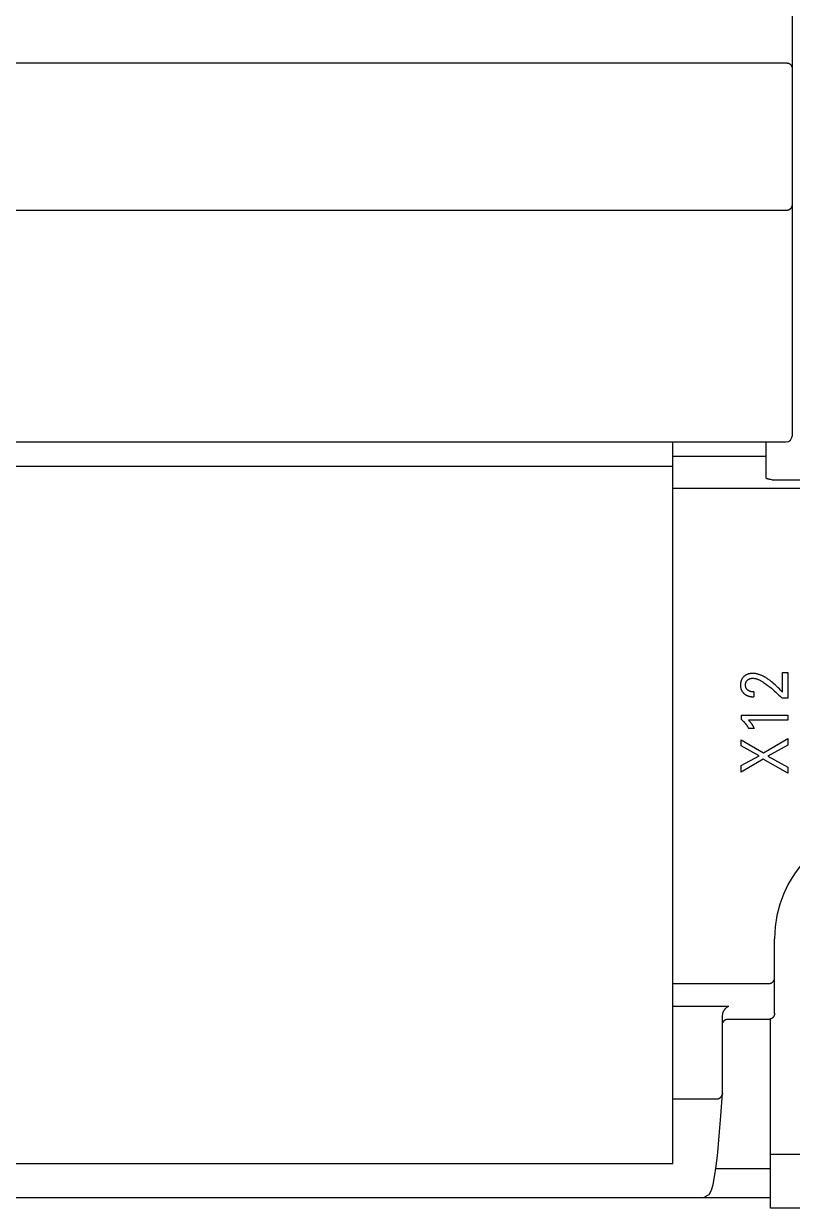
# Model space of a CAD drawing. Extents: x 867151 to 1787449, y -2071112 to -1028603.
# Drawn here: x 871131.62 to 871158.05, y -1032707.8 to -1032667.04 of the extents above; entities that cross this region are included whole.
import ezdxf

# ---------------------------------------------------------------- set-up
doc = ezdxf.new("R2010")
doc.units = 0
doc.header["$LTSCALE"] = 4
doc.header["$MEASUREMENT"] = 0
doc.layers.get('0').update_dxf_attribs({"linetype": 'CONTINUOUS'})
doc.layers.add('20000_FRONT_O', color=7, linetype='CONTINUOUS')

# ---------------------------------------------------------------- blocks, each defined once
blk = doc.blocks.new('CPU')
at = {"layer": '20000_FRONT_O', "color": 7, "linetype": 'Continuous'}
for p, q in [((82781.558, 11069.993), (82781.558, 11019.393)), ((82781.358, 11032.218), (82744.058, 11032.218)), ((82781.358, 11027.152), (82744.058, 11027.152)), ((82744.058, 11019.193), (82781.358, 11019.193)), ((82777.461, 10994.354), (82777.461, 11019.193)), ((82780.658, 11019.193), (82780.658, 11017.948)), ((82780.658, 11018.693), (82777.461, 11018.693)), ((82777.461, 11018.341), (82754.455, 11018.341)), ((82780.858, 11017.888), (82781.858, 11017.888)), ((82777.461, 11017.598), (82781.859, 11017.598)), ((82781.233, 11010.578), (82781.233, 11011.253)), ((82781.233, 11011.253), (82781.408, 11011.253)), ((82781.408, 11011.253), (82781.408, 11010.37)), ((82780.24, 11010.588), (82780.24, 11010.422)), ((82781.408, 11010.37), (82781.216, 11010.37)), ((82779.817, 11009.64), (82779.817, 11009.785)), ((82779.817, 11009.785), (82781.408, 11009.785)), ((82781.408, 11009.785), (82781.408, 11009.613)), ((82780.263, 11009.333), (82780.063, 11009.333)), ((82781.408, 11009.613), (82780.064, 11009.613)), ((82779.808, 11008.731), (82779.808, 11008.939)), ((82779.808, 11008.939), (82780.575, 11008.493)), ((82780.575, 11008.493), (82781.408, 11008.984)), ((82781.408, 11008.984), (82781.408, 11008.76)), ((82780.429, 11008.392), (82779.808, 11008.731)), ((82781.408, 11008.76), (82780.727, 11008.378)), ((82779.808, 11008.052), (82780.429, 11008.392)), ((82780.57, 11008.274), (82779.808, 11007.833)), ((82779.808, 11007.833), (82779.808, 11008.052)), ((82781.408, 11007.791), (82780.57, 11008.274)), ((82780.727, 11008.378), (82781.408, 11008.005)), ((82781.408, 11008.005), (82781.408, 11007.791)), ((82780.958, 10999.539), (82780.958, 11002.093)), ((82777.461, 11000.557), (82780.758, 11000.557)), ((82777.461, 10999.781), (82779.379, 10999.781)), ((82779.171, 10999.473), (82779.172, 10999.489)), ((82780.758, 10999.323), (82779.349, 10999.323)), ((82780.818, 10992.823), (82780.818, 10999.335)), ((82777.461, 10996.587), (82778.964, 10996.587)), ((82779.11, 10996.003), (82779.163, 10996.768)), ((82779.164, 10996.78), (82779.163, 10996.766)), ((82779.055, 10995.314), (82779.11, 10996.003)), ((82779, 10994.738), (82779.055, 10995.314)), ((82778.946, 10994.272), (82779, 10994.738)), ((82830.098, 10994.673), (82780.818, 10994.673)), ((82777.461, 10994.354), (82754.455, 10994.354)), ((82778.893, 10993.908), (82778.946, 10994.272)), ((82778.935, 10994.193), (82780.818, 10994.193)), ((82778.841, 10993.636), (82778.893, 10993.908)), ((82778.711, 10993.296), (82778.786, 10993.443)), ((82778.786, 10993.443), (82778.841, 10993.636)), ((82727.358, 10993.193), (82780.818, 10993.193)), ((82778.514, 10993.193), (82778.711, 10993.296)), ((82830.098, 10992.823), (82780.818, 10992.823))]:
    blk.add_line(p, q, dxfattribs=at)
for points in [[(82781.558, 11032.083), (82781.558, 11032.086), (82781.558, 11032.09), (82781.557, 11032.093), (82781.557, 11032.096), (82781.557, 11032.099), (82781.556, 11032.102), (82781.555, 11032.105), (82781.554, 11032.108), (82781.553, 11032.111), (82781.552, 11032.114), (82781.551, 11032.118), (82781.55, 11032.12), (82781.549, 11032.123), (82781.547, 11032.126), (82781.546, 11032.129), (82781.544, 11032.132), (82781.542, 11032.135), (82781.541, 11032.138), (82781.539, 11032.14), (82781.537, 11032.143), (82781.535, 11032.146), (82781.533, 11032.148), (82781.531, 11032.151), (82781.528, 11032.154), (82781.526, 11032.157), (82781.523, 11032.16), (82781.52, 11032.163), (82781.516, 11032.166), (82781.513, 11032.169), (82781.51, 11032.172), (82781.507, 11032.174), (82781.503, 11032.177), (82781.5, 11032.179), (82781.496, 11032.181), (82781.492, 11032.184), (82781.489, 11032.186), (82781.485, 11032.188), (82781.481, 11032.19), (82781.478, 11032.192), (82781.474, 11032.194), (82781.47, 11032.195), (82781.466, 11032.197), (82781.462, 11032.199), (82781.458, 11032.2), (82781.453, 11032.202), (82781.448, 11032.204), (82781.443, 11032.206), (82781.438, 11032.207), (82781.432, 11032.209), (82781.427, 11032.21), (82781.422, 11032.211), (82781.417, 11032.212), (82781.411, 11032.213), (82781.406, 11032.214), (82781.401, 11032.215), (82781.395, 11032.216), (82781.39, 11032.217), (82781.385, 11032.217), (82781.379, 11032.218), (82781.374, 11032.218), (82781.369, 11032.218), (82781.363, 11032.218), (82781.358, 11032.218)], [(82781.558, 11027.351), (82781.558, 11027.346), (82781.558, 11027.342), (82781.557, 11027.337), (82781.557, 11027.332), (82781.557, 11027.328), (82781.556, 11027.323), (82781.555, 11027.318), (82781.554, 11027.314), (82781.553, 11027.309), (82781.552, 11027.304), (82781.551, 11027.3), (82781.55, 11027.295), (82781.548, 11027.291), (82781.547, 11027.286), (82781.545, 11027.282), (82781.544, 11027.277), (82781.542, 11027.273), (82781.54, 11027.268), (82781.538, 11027.264), (82781.536, 11027.26), (82781.534, 11027.256), (82781.531, 11027.252), (82781.529, 11027.247), (82781.526, 11027.243), (82781.524, 11027.239), (82781.521, 11027.236), (82781.518, 11027.232), (82781.515, 11027.228), (82781.512, 11027.224), (82781.509, 11027.221), (82781.506, 11027.217), (82781.503, 11027.214), (82781.499, 11027.21), (82781.496, 11027.207), (82781.493, 11027.204), (82781.489, 11027.201), (82781.485, 11027.197), (82781.482, 11027.195), (82781.478, 11027.192), (82781.474, 11027.189), (82781.47, 11027.186), (82781.466, 11027.184), (82781.462, 11027.181), (82781.458, 11027.179), (82781.454, 11027.176), (82781.45, 11027.174), (82781.445, 11027.172), (82781.441, 11027.17), (82781.437, 11027.168), (82781.432, 11027.166), (82781.428, 11027.164), (82781.423, 11027.163), (82781.419, 11027.161), (82781.414, 11027.16), (82781.41, 11027.159), (82781.405, 11027.158), (82781.4, 11027.156), (82781.396, 11027.156), (82781.391, 11027.155), (82781.386, 11027.154), (82781.382, 11027.153), (82781.377, 11027.153), (82781.372, 11027.152), (82781.367, 11027.152), (82781.363, 11027.152), (82781.358, 11027.152)], [(82780.858, 11017.888), (82780.818, 11017.895), (82780.805, 11017.898), (82780.792, 11017.9), (82780.778, 11017.903), (82780.77, 11017.904), (82780.762, 11017.906), (82780.754, 11017.908), (82780.745, 11017.91), (82780.737, 11017.912), (82780.729, 11017.914), (82780.721, 11017.916), (82780.713, 11017.918), (82780.71, 11017.918), (82780.707, 11017.919), (82780.704, 11017.92), (82780.701, 11017.921), (82780.698, 11017.922), (82780.695, 11017.923), (82780.691, 11017.924), (82780.688, 11017.926), (82780.685, 11017.927), (82780.682, 11017.928), (82780.679, 11017.93), (82780.675, 11017.931), (82780.672, 11017.933), (82780.671, 11017.934), (82780.67, 11017.935), (82780.668, 11017.935), (82780.667, 11017.936), (82780.666, 11017.937), (82780.665, 11017.938), (82780.664, 11017.938), (82780.663, 11017.939), (82780.662, 11017.94), (82780.661, 11017.941), (82780.66, 11017.942), (82780.66, 11017.943), (82780.659, 11017.944), (82780.659, 11017.945), (82780.658, 11017.946), (82780.658, 11017.947), (82780.658, 11017.948)], [(82781.233, 11010.578), (82781.197, 11010.616), (82781.16, 11010.653), (82781.123, 11010.69), (82781.086, 11010.727), (82781.049, 11010.763), (82781.011, 11010.799), (82780.973, 11010.835), (82780.935, 11010.87), (82780.895, 11010.905), (82780.855, 11010.938), (82780.831, 11010.958), (82780.807, 11010.977), (82780.782, 11010.996), (82780.757, 11011.014), (82780.731, 11011.032), (82780.705, 11011.05), (82780.679, 11011.066), (82780.652, 11011.083), (82780.625, 11011.098), (82780.598, 11011.113), (82780.57, 11011.128), (82780.542, 11011.141), (82780.514, 11011.154), (82780.493, 11011.163), (82780.472, 11011.171), (82780.451, 11011.179), (82780.429, 11011.187), (82780.408, 11011.194), (82780.386, 11011.2), (82780.364, 11011.206), (82780.342, 11011.211), (82780.32, 11011.215), (82780.298, 11011.219), (82780.275, 11011.222), (82780.253, 11011.224), (82780.231, 11011.226), (82780.208, 11011.226), (82780.187, 11011.226), (82780.165, 11011.225), (82780.144, 11011.223), (82780.122, 11011.221), (82780.101, 11011.217), (82780.08, 11011.213), (82780.064, 11011.209), (82780.048, 11011.204), (82780.032, 11011.199), (82780.017, 11011.193), (82780.002, 11011.187), (82779.987, 11011.18), (82779.972, 11011.172), (82779.959, 11011.164), (82779.946, 11011.156), (82779.933, 11011.146), (82779.921, 11011.137), (82779.909, 11011.127), (82779.897, 11011.116), (82779.886, 11011.105), (82779.875, 11011.093), (82779.865, 11011.08), (82779.855, 11011.067), (82779.846, 11011.054), (82779.837, 11011.04), (82779.83, 11011.026), (82779.822, 11011.011), (82779.815, 11010.995), (82779.809, 11010.98), (82779.804, 11010.964), (82779.8, 11010.948), (82779.796, 11010.932), (82779.792, 11010.914), (82779.789, 11010.897), (82779.787, 11010.879), (82779.785, 11010.861), (82779.784, 11010.842), (82779.784, 11010.824), (82779.785, 11010.806), (82779.786, 11010.787), (82779.787, 11010.769), (82779.79, 11010.75), (82779.793, 11010.732), (82779.797, 11010.714), (82779.802, 11010.697), (82779.807, 11010.681), (82779.813, 11010.665), (82779.82, 11010.649), (82779.827, 11010.634), (82779.836, 11010.619), (82779.844, 11010.605), (82779.854, 11010.591), (82779.864, 11010.578), (82779.874, 11010.565), (82779.885, 11010.553)], [(82780.24, 11010.588), (82780.23, 11010.589), (82780.22, 11010.589), (82780.209, 11010.589), (82780.199, 11010.59), (82780.189, 11010.591), (82780.179, 11010.592), (82780.169, 11010.594), (82780.159, 11010.596), (82780.15, 11010.598), (82780.141, 11010.6), (82780.132, 11010.602), (82780.123, 11010.604), (82780.115, 11010.607), (82780.106, 11010.61), (82780.098, 11010.614), (82780.089, 11010.617), (82780.083, 11010.621), (82780.076, 11010.624), (82780.069, 11010.628), (82780.063, 11010.631), (82780.057, 11010.635), (82780.05, 11010.64), (82780.044, 11010.644), (82780.038, 11010.649), (82780.033, 11010.653), (82780.027, 11010.658), (82780.022, 11010.663), (82780.017, 11010.668), (82780.012, 11010.673), (82780.007, 11010.678), (82780.003, 11010.684), (82779.998, 11010.689), (82779.994, 11010.695), (82779.99, 11010.701), (82779.987, 11010.707), (82779.983, 11010.713), (82779.98, 11010.719), (82779.977, 11010.726), (82779.974, 11010.732), (82779.972, 11010.738), (82779.969, 11010.745), (82779.967, 11010.751), (82779.965, 11010.758), (82779.963, 11010.766), (82779.961, 11010.774), (82779.96, 11010.783), (82779.959, 11010.791), (82779.958, 11010.799), (82779.957, 11010.808), (82779.957, 11010.816), (82779.957, 11010.824), (82779.957, 11010.832), (82779.957, 11010.841), (82779.957, 11010.849), (82779.958, 11010.857), (82779.959, 11010.865), (82779.96, 11010.873), (82779.962, 11010.881), (82779.964, 11010.889), (82779.966, 11010.896), (82779.968, 11010.903), (82779.97, 11010.91), (82779.973, 11010.917), (82779.975, 11010.924), (82779.978, 11010.931), (82779.982, 11010.938), (82779.985, 11010.944), (82779.989, 11010.951), (82779.993, 11010.957), (82779.997, 11010.963), (82780.002, 11010.969), (82780.006, 11010.975), (82780.011, 11010.981), (82780.016, 11010.986), (82780.021, 11010.991), (82780.026, 11010.996), (82780.032, 11011.001), (82780.037, 11011.006), (82780.043, 11011.01), (82780.049, 11011.014), (82780.055, 11011.019), (82780.061, 11011.022), (82780.067, 11011.026), (82780.074, 11011.03), (82780.081, 11011.033), (82780.088, 11011.036), (82780.095, 11011.039), (82780.102, 11011.042), (82780.109, 11011.044), (82780.117, 11011.047), (82780.124, 11011.049), (82780.132, 11011.051), (82780.139, 11011.053), (82780.148, 11011.054), (82780.156, 11011.056), (82780.165, 11011.057), (82780.174, 11011.058), (82780.182, 11011.059), (82780.191, 11011.06), (82780.2, 11011.06), (82780.209, 11011.06), (82780.217, 11011.06)], [(82780.217, 11011.06), (82780.233, 11011.06), (82780.248, 11011.058), (82780.263, 11011.056), (82780.278, 11011.054), (82780.293, 11011.051), (82780.307, 11011.047), (82780.322, 11011.043), (82780.337, 11011.039), (82780.351, 11011.034), (82780.366, 11011.029), (82780.387, 11011.021), (82780.408, 11011.012), (82780.429, 11011.002), (82780.45, 11010.992), (82780.47, 11010.982), (82780.49, 11010.971), (82780.51, 11010.96), (82780.53, 11010.948), (82780.549, 11010.936), (82780.582, 11010.915), (82780.614, 11010.894), (82780.645, 11010.872), (82780.677, 11010.85), (82780.708, 11010.827), (82780.738, 11010.804), (82780.768, 11010.781), (82780.807, 11010.75), (82780.846, 11010.718), (82780.884, 11010.686), (82780.922, 11010.654), (82780.959, 11010.62), (82780.997, 11010.586), (82781.034, 11010.552), (82781.071, 11010.517), (82781.108, 11010.481), (82781.144, 11010.444), (82781.181, 11010.407), (82781.216, 11010.37)], [(82779.885, 11010.553), (82779.892, 11010.546), (82779.9, 11010.539), (82779.906, 11010.533), (82779.912, 11010.528), (82779.918, 11010.523), (82779.924, 11010.518), (82779.931, 11010.513), (82779.937, 11010.508), (82779.944, 11010.503), (82779.95, 11010.498), (82779.957, 11010.494), (82779.964, 11010.49), (82779.971, 11010.486), (82779.978, 11010.482), (82779.985, 11010.478), (82779.992, 11010.474), (82780, 11010.47), (82780.008, 11010.467), (82780.015, 11010.463), (82780.023, 11010.46), (82780.031, 11010.457), (82780.039, 11010.454), (82780.047, 11010.451), (82780.056, 11010.448), (82780.064, 11010.446), (82780.072, 11010.443), (82780.08, 11010.441), (82780.089, 11010.439), (82780.097, 11010.437), (82780.105, 11010.435), (82780.116, 11010.433), (82780.126, 11010.431), (82780.136, 11010.43), (82780.147, 11010.428), (82780.157, 11010.427), (82780.167, 11010.426), (82780.178, 11010.425), (82780.188, 11010.424), (82780.198, 11010.424), (82780.209, 11010.423), (82780.219, 11010.423), (82780.23, 11010.423), (82780.24, 11010.422)], [(82779.817, 11009.64), (82779.828, 11009.631), (82779.838, 11009.622), (82779.848, 11009.613), (82779.858, 11009.604), (82779.868, 11009.594), (82779.878, 11009.585), (82779.888, 11009.575), (82779.898, 11009.566), (82779.907, 11009.556), (82779.916, 11009.546), (82779.925, 11009.536), (82779.934, 11009.526), (82779.943, 11009.516), (82779.951, 11009.506), (82779.959, 11009.496), (82779.967, 11009.486), (82779.975, 11009.476), (82779.983, 11009.465), (82779.991, 11009.454), (82779.999, 11009.444), (82780.005, 11009.434), (82780.012, 11009.424), (82780.018, 11009.414), (82780.024, 11009.405), (82780.03, 11009.395), (82780.036, 11009.384), (82780.042, 11009.374), (82780.047, 11009.364), (82780.053, 11009.354), (82780.058, 11009.343), (82780.063, 11009.333)], [(82780.263, 11009.333), (82780.256, 11009.346), (82780.249, 11009.359), (82780.243, 11009.373), (82780.236, 11009.386), (82780.229, 11009.399), (82780.222, 11009.412), (82780.215, 11009.423), (82780.208, 11009.435), (82780.201, 11009.446), (82780.194, 11009.457), (82780.187, 11009.468), (82780.18, 11009.479), (82780.173, 11009.489), (82780.166, 11009.499), (82780.159, 11009.508), (82780.152, 11009.518), (82780.144, 11009.527), (82780.137, 11009.536), (82780.13, 11009.544), (82780.123, 11009.552), (82780.116, 11009.56), (82780.108, 11009.569), (82780.1, 11009.577), (82780.092, 11009.586), (82780.078, 11009.6), (82780.064, 11009.613)], [(82780.758, 11000.557), (82780.763, 11000.557), (82780.768, 11000.557), (82780.772, 11000.557), (82780.777, 11000.558), (82780.782, 11000.558), (82780.787, 11000.559), (82780.792, 11000.56), (82780.797, 11000.561), (82780.802, 11000.562), (82780.807, 11000.563), (82780.812, 11000.564), (82780.817, 11000.565), (82780.822, 11000.567), (82780.827, 11000.569), (82780.832, 11000.571), (82780.837, 11000.572), (82780.841, 11000.574), (82780.846, 11000.576), (82780.85, 11000.579), (82780.855, 11000.581), (82780.859, 11000.583), (82780.863, 11000.586), (82780.867, 11000.588), (82780.872, 11000.591), (82780.875, 11000.594), (82780.879, 11000.596), (82780.883, 11000.599), (82780.887, 11000.602), (82780.891, 11000.606), (82780.894, 11000.609), (82780.898, 11000.612), (82780.901, 11000.615), (82780.905, 11000.619), (82780.908, 11000.622), (82780.911, 11000.626), (82780.914, 11000.629), (82780.917, 11000.633), (82780.92, 11000.637), (82780.923, 11000.64), (82780.925, 11000.644), (82780.928, 11000.648), (82780.93, 11000.652), (82780.933, 11000.656), (82780.935, 11000.66), (82780.937, 11000.664), (82780.939, 11000.669), (82780.941, 11000.673), (82780.943, 11000.677), (82780.945, 11000.681), (82780.947, 11000.686), (82780.948, 11000.69), (82780.95, 11000.695), (82780.951, 11000.699), (82780.952, 11000.704), (82780.953, 11000.708), (82780.954, 11000.713), (82780.955, 11000.717), (82780.956, 11000.722), (82780.957, 11000.727), (82780.957, 11000.731), (82780.957, 11000.736), (82780.958, 11000.741), (82780.958, 11000.745), (82780.958, 11000.75)], [(82779.164, 10996.781), (82779.168, 10998.126), (82779.171, 10999.473)], [(82779.171, 10999.567), (82779.171, 10999.567), (82779.172, 10999.567), (82779.172, 10999.567), (82779.172, 10999.567), (82779.173, 10999.567), (82779.173, 10999.567), (82779.174, 10999.567), (82779.174, 10999.567), (82779.175, 10999.567), (82779.175, 10999.567), (82779.175, 10999.567), (82779.176, 10999.567), (82779.176, 10999.567), (82779.177, 10999.567), (82779.177, 10999.567), (82779.178, 10999.567), (82779.178, 10999.567), (82779.178, 10999.567), (82779.179, 10999.567), (82779.179, 10999.567), (82779.18, 10999.567), (82779.18, 10999.567), (82779.181, 10999.567), (82779.181, 10999.567), (82779.181, 10999.567), (82779.182, 10999.567), (82779.182, 10999.567), (82779.183, 10999.568), (82779.183, 10999.568), (82779.183, 10999.568), (82779.184, 10999.568), (82779.184, 10999.568), (82779.185, 10999.568), (82779.185, 10999.568), (82779.185, 10999.568), (82779.186, 10999.568), (82779.186, 10999.569), (82779.187, 10999.569), (82779.187, 10999.569), (82779.187, 10999.569), (82779.188, 10999.569), (82779.188, 10999.57), (82779.188, 10999.57), (82779.189, 10999.57), (82779.189, 10999.57), (82779.19, 10999.57)], [(82779.172, 10999.489), (82779.172, 10999.492), (82779.172, 10999.495), (82779.173, 10999.498), (82779.173, 10999.5), (82779.173, 10999.503), (82779.173, 10999.506), (82779.174, 10999.509), (82779.174, 10999.511), (82779.175, 10999.514), (82779.175, 10999.516), (82779.175, 10999.519), (82779.176, 10999.521), (82779.176, 10999.524), (82779.177, 10999.526), (82779.177, 10999.529), (82779.178, 10999.531), (82779.178, 10999.534), (82779.179, 10999.536), (82779.18, 10999.539), (82779.18, 10999.541)], [(82779.18, 10999.541), (82779.181, 10999.543), (82779.181, 10999.545), (82779.182, 10999.547), (82779.182, 10999.549), (82779.183, 10999.55), (82779.183, 10999.552), (82779.184, 10999.554), (82779.184, 10999.556), (82779.185, 10999.558), (82779.186, 10999.56), (82779.186, 10999.561), (82779.187, 10999.563), (82779.188, 10999.565), (82779.188, 10999.567), (82779.189, 10999.569), (82779.19, 10999.57)], [(82779.19, 10999.57), (82779.19, 10999.572), (82779.191, 10999.573), (82779.191, 10999.575), (82779.192, 10999.577), (82779.193, 10999.578), (82779.193, 10999.58), (82779.194, 10999.581), (82779.195, 10999.583), (82779.195, 10999.584), (82779.196, 10999.586), (82779.197, 10999.587), (82779.197, 10999.589)], [(82779.197, 10999.589), (82779.2, 10999.596), (82779.203, 10999.602), (82779.207, 10999.608), (82779.21, 10999.615), (82779.214, 10999.622), (82779.218, 10999.629), (82779.222, 10999.636), (82779.227, 10999.642), (82779.231, 10999.649), (82779.236, 10999.656), (82779.241, 10999.663), (82779.246, 10999.67), (82779.252, 10999.676), (82779.257, 10999.683), (82779.263, 10999.69), (82779.269, 10999.696), (82779.275, 10999.703), (82779.281, 10999.709), (82779.286, 10999.714), (82779.292, 10999.719), (82779.297, 10999.724), (82779.302, 10999.729), (82779.308, 10999.733), (82779.313, 10999.738), (82779.319, 10999.743), (82779.325, 10999.747), (82779.331, 10999.752), (82779.337, 10999.756), (82779.344, 10999.761), (82779.35, 10999.765), (82779.356, 10999.768), (82779.362, 10999.772), (82779.367, 10999.775), (82779.373, 10999.778), (82779.379, 10999.781)], [(82780.958, 10999.539), (82780.958, 10999.534), (82780.958, 10999.528), (82780.957, 10999.523), (82780.957, 10999.517), (82780.956, 10999.512), (82780.956, 10999.507), (82780.955, 10999.501), (82780.954, 10999.496), (82780.953, 10999.491), (82780.952, 10999.485), (82780.95, 10999.48), (82780.949, 10999.475), (82780.947, 10999.47), (82780.946, 10999.464), (82780.944, 10999.459), (82780.942, 10999.454), (82780.94, 10999.449), (82780.938, 10999.445), (82780.936, 10999.44), (82780.933, 10999.435), (82780.931, 10999.43), (82780.928, 10999.426), (82780.926, 10999.421), (82780.923, 10999.417), (82780.92, 10999.412), (82780.917, 10999.408), (82780.914, 10999.404), (82780.911, 10999.4), (82780.908, 10999.396), (82780.904, 10999.392), (82780.901, 10999.388), (82780.897, 10999.384), (82780.894, 10999.38), (82780.89, 10999.377), (82780.887, 10999.373), (82780.883, 10999.37), (82780.879, 10999.367), (82780.875, 10999.364), (82780.871, 10999.361), (82780.867, 10999.358), (82780.863, 10999.355), (82780.859, 10999.352), (82780.855, 10999.35), (82780.85, 10999.347), (82780.846, 10999.345), (82780.842, 10999.343), (82780.837, 10999.341), (82780.833, 10999.338), (82780.828, 10999.337), (82780.824, 10999.335), (82780.819, 10999.333), (82780.815, 10999.332), (82780.81, 10999.33), (82780.805, 10999.329), (82780.801, 10999.328), (82780.796, 10999.327), (82780.791, 10999.326), (82780.787, 10999.325), (82780.782, 10999.324), (82780.777, 10999.324), (82780.772, 10999.323), (82780.768, 10999.323), (82780.763, 10999.323), (82780.758, 10999.323)], [(82779.349, 10999.323), (82779.345, 10999.323), (82779.341, 10999.323), (82779.337, 10999.322), (82779.333, 10999.322), (82779.329, 10999.322), (82779.325, 10999.321), (82779.321, 10999.321), (82779.317, 10999.32), (82779.313, 10999.319), (82779.309, 10999.318), (82779.305, 10999.317), (82779.301, 10999.316), (82779.297, 10999.315), (82779.293, 10999.314), (82779.289, 10999.313), (82779.285, 10999.312), (82779.282, 10999.31), (82779.278, 10999.309), (82779.274, 10999.307), (82779.27, 10999.305), (82779.266, 10999.304), (82779.263, 10999.302), (82779.259, 10999.3), (82779.255, 10999.298), (82779.251, 10999.296), (82779.248, 10999.293), (82779.244, 10999.291), (82779.241, 10999.289), (82779.237, 10999.286), (82779.234, 10999.284), (82779.231, 10999.281), (82779.227, 10999.279), (82779.224, 10999.276), (82779.221, 10999.273), (82779.218, 10999.27), (82779.215, 10999.267), (82779.212, 10999.264), (82779.209, 10999.261), (82779.206, 10999.258), (82779.203, 10999.255), (82779.2, 10999.251), (82779.197, 10999.248), (82779.194, 10999.244), (82779.191, 10999.241), (82779.189, 10999.237), (82779.186, 10999.233), (82779.184, 10999.23), (82779.181, 10999.226), (82779.179, 10999.222), (82779.177, 10999.218), (82779.175, 10999.214), (82779.173, 10999.21), (82779.171, 10999.206), (82779.169, 10999.202)], [(82778.964, 10996.587), (82778.968, 10996.588), (82778.973, 10996.588), (82778.978, 10996.588), (82778.983, 10996.588), (82778.987, 10996.589), (82778.992, 10996.589), (82778.997, 10996.59), (82779.001, 10996.591), (82779.006, 10996.592), (82779.011, 10996.593), (82779.015, 10996.594), (82779.02, 10996.595), (82779.024, 10996.597), (82779.029, 10996.598), (82779.033, 10996.599), (82779.038, 10996.601), (82779.042, 10996.603), (82779.047, 10996.605), (82779.051, 10996.607), (82779.055, 10996.609), (82779.06, 10996.611), (82779.064, 10996.613), (82779.068, 10996.615), (82779.072, 10996.618), (82779.076, 10996.62), (82779.08, 10996.623), (82779.084, 10996.626), (82779.087, 10996.628), (82779.091, 10996.631), (82779.095, 10996.634), (82779.098, 10996.637), (82779.102, 10996.64), (82779.105, 10996.644), (82779.109, 10996.647), (82779.112, 10996.65), (82779.115, 10996.654), (82779.118, 10996.657), (82779.121, 10996.661), (82779.124, 10996.664), (82779.127, 10996.668), (82779.13, 10996.672), (82779.132, 10996.676), (82779.135, 10996.68), (82779.137, 10996.684), (82779.139, 10996.688), (82779.142, 10996.692), (82779.144, 10996.696), (82779.146, 10996.7), (82779.148, 10996.704), (82779.149, 10996.708), (82779.151, 10996.713), (82779.153, 10996.717), (82779.154, 10996.721), (82779.155, 10996.726), (82779.157, 10996.73), (82779.158, 10996.735), (82779.159, 10996.739), (82779.16, 10996.743), (82779.161, 10996.748), (82779.162, 10996.752), (82779.162, 10996.757), (82779.163, 10996.761), (82779.163, 10996.766)], [(82779.159, 10996.772), (82779.159, 10996.772), (82779.159, 10996.773), (82779.159, 10996.773), (82779.159, 10996.773), (82779.159, 10996.773), (82779.16, 10996.773), (82779.16, 10996.773), (82779.16, 10996.773), (82779.16, 10996.773), (82779.16, 10996.773), (82779.16, 10996.773), (82779.16, 10996.774), (82779.16, 10996.774), (82779.161, 10996.774), (82779.161, 10996.774), (82779.161, 10996.774), (82779.161, 10996.774), (82779.161, 10996.774), (82779.161, 10996.774), (82779.161, 10996.775), (82779.161, 10996.775), (82779.162, 10996.775), (82779.162, 10996.775), (82779.162, 10996.775), (82779.162, 10996.775), (82779.162, 10996.775), (82779.162, 10996.776), (82779.162, 10996.776), (82779.162, 10996.776), (82779.162, 10996.776), (82779.162, 10996.776), (82779.163, 10996.776), (82779.163, 10996.776), (82779.163, 10996.777), (82779.163, 10996.777), (82779.163, 10996.777), (82779.163, 10996.777), (82779.163, 10996.777), (82779.163, 10996.777), (82779.163, 10996.777), (82779.163, 10996.778), (82779.163, 10996.778), (82779.163, 10996.778), (82779.163, 10996.778), (82779.163, 10996.778), (82779.163, 10996.778), (82779.164, 10996.779), (82779.164, 10996.779), (82779.164, 10996.779), (82779.164, 10996.779), (82779.164, 10996.779), (82779.164, 10996.779), (82779.164, 10996.78), (82779.164, 10996.78), (82779.164, 10996.78), (82779.164, 10996.78), (82779.164, 10996.78)]]:
    blk.add_lwpolyline(points, dxfattribs=at)
for centre, radius, start, end in [((82781.358, 11019.393), 0.2, 270, 0), ((82784.958, 11002.093), 4, 90.0001, 179.9999)]:
    blk.add_arc(centre, radius, start, end, dxfattribs=at)

msp = doc.modelspace()

# ---------------------------------------------------------------- block references
msp.add_blockref('CPU', (788376.488, -1043700.624))

doc.saveas('drawing.dxf')
